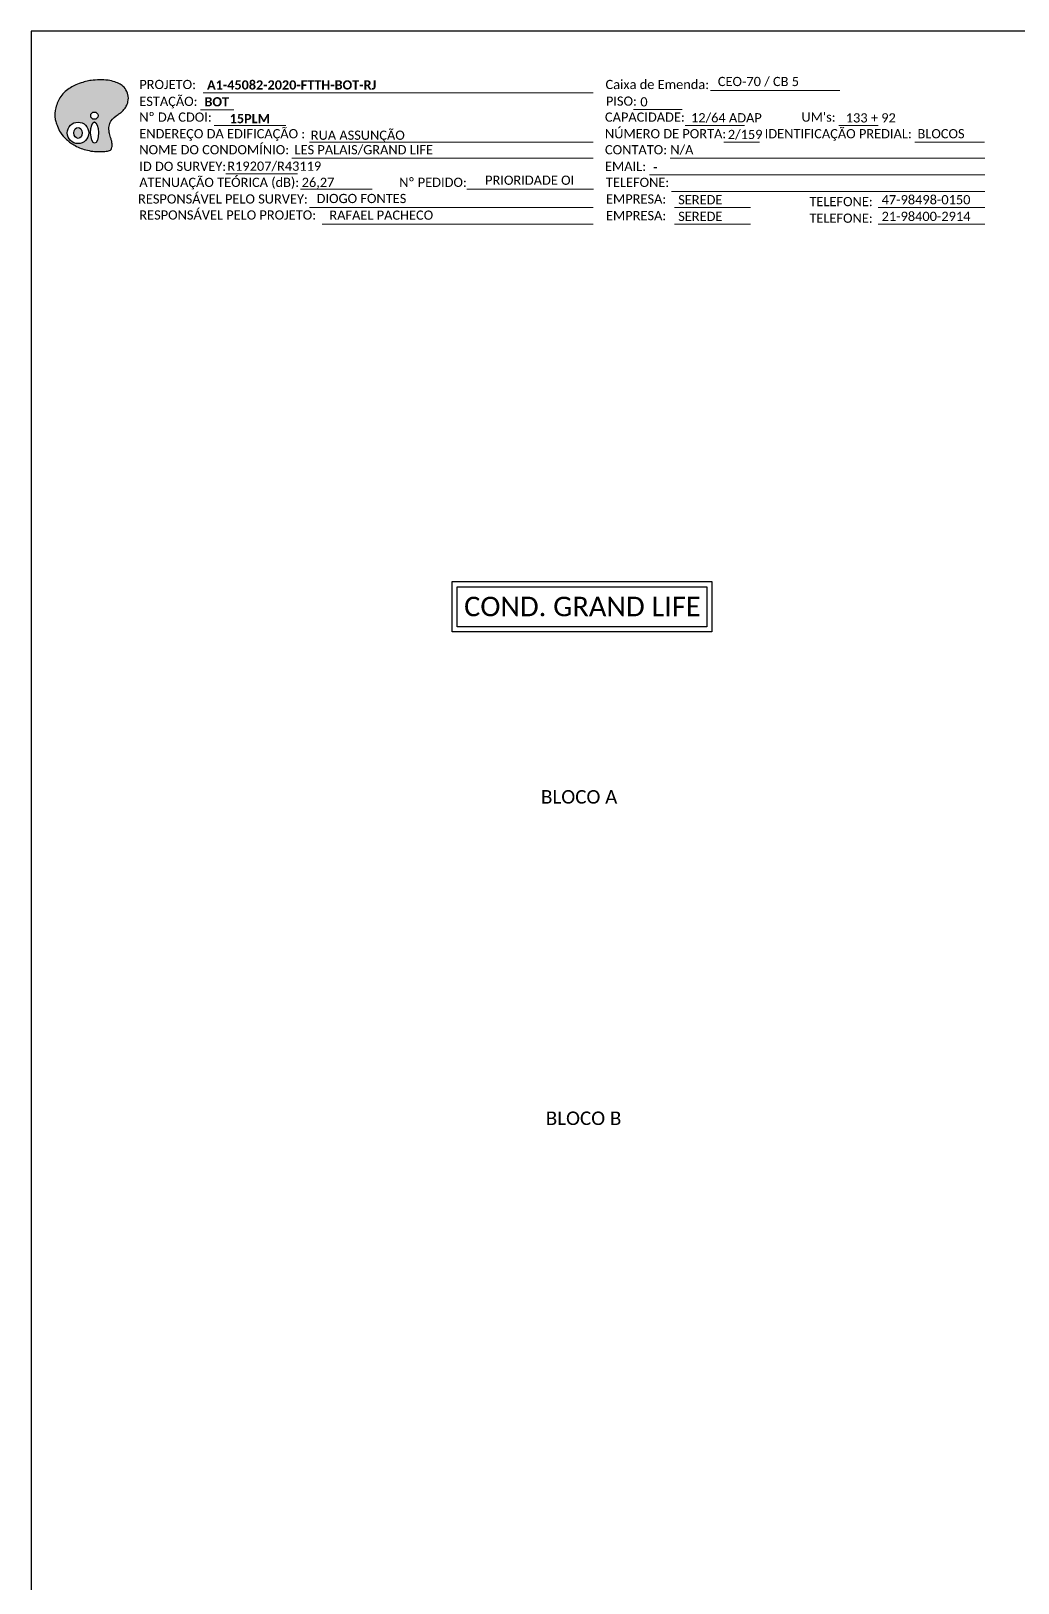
# Model space of a CAD drawing. Header units: inches. Extents: x 10034 to 13570, y 6729 to 9325.
# Drawn here: x 10933.3 to 11125.4, y 8285 to 8587 of the extents above; entities that cross this region are included whole.
import ezdxf
from ezdxf.enums import TextEntityAlignment as Align

# ---------------------------------------------------------------- set-up
doc = ezdxf.new("R2010")
doc.units = ezdxf.units.IN
doc.header["$MEASUREMENT"] = 0
doc.styles.add('WMF-Calibri0', font='CALIBRI.TTF')
doc.styles.add('WMF-Calibri1', font='CALIBRIB.TTF')

# ---------------------------------------------------------------- blocks, each defined once
blk = doc.blocks.new('OI')
h = blk.add_hatch(color=40)
edge = h.paths.add_edge_path()
edge.add_spline(control_points=[(4.35, -0.67), (3.92, -0.99), (3.26, -1.5), (2.81, -2.59), (2.9, -3.5), (3.06, -4.27), (3.31, -4.85), (3.37, -5.39), (3.4, -5.88), (3.2, -6.4), (2.54, -6.61), (1.65, -6.63), (0.55, -6.67), (-0.56, -6.42), (-1.61, -6.14), (-2.77, -5.61), (-3.92, -4.77), (-4.89, -3.7), (-5.34, -2.65), (-5.6, -1.94), (-5.85, -0.96), (-5.71, 0.47), (-5.1, 2.02), (-4.14, 3.02), (-3.3, 3.61), (-2.37, 4.16), (-1.36, 4.44), (-0.56, 4.7), (0.79, 4.85), (2.24, 4.97), (3.79, 4.57), (4.67, 4.21), (5.44, 3.65), (5.76, 2.99), (6.03, 2.21), (6.01, 1.46), (5.72, 0.64), (5.31, 0.08), (4.88, -0.38), (4.51, -0.55), (4.35, -0.67)], knot_values=[0, 0, 0, 0, 1.60434, 2.417191, 3.427595, 4.282808, 4.776746, 5.304182, 5.888771, 6.258406, 6.858137, 7.79129, 8.986195, 10.124242, 11.187857, 12.242908, 13.953784, 15.414161, 16.515391, 17.349188, 17.675853, 19.552021, 21.515531, 22.568638, 23.63245, 24.621084, 25.782718, 26.745347, 27.142653, 29.870543, 31.004649, 31.921532, 32.709589, 33.801391, 34.042471, 35.192333, 35.971461, 36.628871, 37.254359, 37.836911, 37.836911, 37.836911, 37.836911], degree=3, periodic=0)
h.paths.add_polyline_path([(1.13, -0.87, -1), (-0.04, -0.87, -1)], flags=16)
edge = h.paths.add_edge_path(flags=16)
edge.add_ellipse((0.56, -3.59), major_axis=(-0.02, 1.71), ratio=0.361305, start_angle=0, end_angle=360)
h.paths.add_polyline_path([(-0.36, -3.62, -1), (-3.8, -3.62, -1)], flags=16)
edge = h.paths.add_edge_path(flags=0)
edge.add_ellipse((-2.08, -3.62), major_axis=(0, 0.885), ratio=0.758294, start_angle=0, end_angle=360)
at = {"color": 40}
for centre, radius in [((-2.08, -3.62), 1.72), ((0.54, -0.87), 0.587)]:
    blk.add_circle(centre, radius, dxfattribs=at)
blk.add_ellipse((0.56, -3.59), major_axis=(-0.02, 1.71), ratio=0.361305, dxfattribs=at)
blk.add_ellipse((-2.08, -3.62), major_axis=(0, 0.885), ratio=0.758294, start_param=-3.141592653589792, end_param=3.141592653589792, dxfattribs=at)
at = {"color": 40, "start_tangent": (-0.800898, -0.598801), "end_tangent": (-0.800898, -0.598801)}
blk.add_spline([(4.35, -0.67), (3.2, -1.78), (2.9, -2.54), (2.92, -3.55), (3.12, -4.38), (3.28, -4.85), (3.37, -5.37), (3.35, -5.95), (3.2, -6.29), (2.66, -6.55), (1.73, -6.63), (0.54, -6.62), (-0.58, -6.41), (-1.6, -6.11), (-2.56, -5.67), (-3.95, -4.67), (-4.89, -3.56), (-5.37, -2.56), (-5.64, -1.78), (-5.72, -1.46), (-5.63, 0.42), (-4.84, 2.22), (-4.13, 2.99), (-3.27, 3.62), (-2.4, 4.09), (-1.3, 4.47), (-0.37, 4.72), (0.02, 4.77), (2.75, 4.8), (3.85, 4.53), (4.69, 4.16), (5.31, 3.68), (5.85, 2.73), (5.93, 2.5), (5.94, 1.35), (5.67, 0.62), (5.29, 0.08), (4.84, -0.36), (4.35, -0.67)], degree=3, dxfattribs=at)

msp = doc.modelspace()

# ---------------------------------------------------------------- linework, layer by layer
msp.add_lwpolyline([(10933.35, 7993.05), (11771.91, 7993.05), (11771.91, 8587.05), (10933.35, 8587.05), (10933.35, 7993.05)])
at = {"color": 7, "lineweight": 0}
for points in [[(10966.82, 8575), (11042.79, 8575)], [(11065.63, 8575.49), (11090.76, 8575.49)], [(10966.3, 8571.73), (10972.85, 8571.73)], [(11050.59, 8571.77), (11060.07, 8571.77)], [(10968.96, 8568.66), (10982.91, 8568.66)], [(11060.64, 8568.66), (11072.25, 8568.66)], [(11090.58, 8568.66), (11098.24, 8568.66)], [(10987.53, 8565.42), (11042.79, 8565.42)], [(11068.22, 8565.42), (11075.16, 8565.42)], [(11105.39, 8565.42), (11118.95, 8565.42)], [(10984.12, 8562.31), (11042.79, 8562.31)], [(11057.75, 8562.31), (11118.98, 8562.31)], [(10971.28, 8559.24), (10985.23, 8559.24)], [(11053.71, 8559.07), (11118.98, 8559.07)], [(10985.82, 8556.27), (10999.76, 8556.27)], [(11018.15, 8556.28), (11042.64, 8556.28)], [(11018.65, 8556.28), (11042.8, 8556.28)], [(11058, 8555.83), (11118.98, 8555.83)], [(10987.53, 8552.72), (11042.79, 8552.72)], [(11058.61, 8552.72), (11073.4, 8552.72)], [(11098.21, 8552.72), (11118.98, 8552.72)], [(10990.02, 8549.48), (11042.79, 8549.48)], [(11058.61, 8549.48), (11073.4, 8549.48)], [(11098.21, 8549.48), (11118.98, 8549.48)]]:
    msp.add_lwpolyline(points, dxfattribs=at)
for points in [[(11015.29, 8479.9), (11065.87, 8479.9), (11065.87, 8470.12), (11015.29, 8470.12)], [(11016.29, 8478.9), (11064.87, 8478.9), (11064.87, 8471.12), (11016.29, 8471.12)]]:
    msp.add_lwpolyline(points, close=True)

# ---------------------------------------------------------------- block references
at = {"color": 7, "xscale": 1.213923925163966, "yscale": 1.213923925163726, "zscale": 1.213923925163967, "rotation": 0.1532896023734424}
msp.add_blockref('OI', (10945.01, 8571.63), dxfattribs=at)

# ---------------------------------------------------------------- texts
at = {"color": 7, "lineweight": 0, "style": 'WMF-Calibri0'}
for s, height, p in [('PROJETO:', 1.793, (10954.42, 8575.75)), ('Caixa de Emenda:', 1.7927, (11045.17, 8575.75)), ('ESTAÇÃO:', 1.793, (10954.42, 8572.47)), ('PISO:', 1.793, (11045.24, 8572.51)), ('Nº DA CDOI:', 1.7927, (10954.42, 8569.4)), ('CAPACIDADE:', 1.7927, (11045.06, 8569.4)), ('NÚMERO DE PORTA:', 1.7927, (11045.06, 8566.17)), ("UM's:", 1.793, (11083.31, 8569.4)), ('ENDEREÇO DA EDIFICAÇÃO :', 1.7927, (10954.42, 8566.17)), ('IDENTIFICAÇÃO PREDIAL:', 1.7927, (11076.15, 8566.17)), ('BLOCOS', 1.793, (11105.89, 8566.17)), ('NOME DO CONDOMÍNIO:', 1.7927, (10954.42, 8563.05)), ('LES PALAIS/GRAND LIFE', 1.7927, (10984.63, 8563.05)), ('CONTATO: N/A', 1.7927, (11045.06, 8563.05)), ('ID DO SURVEY:', 1.7927, (10954.42, 8559.82)), ('EMAIL:', 1.793, (11045.06, 8559.82)), ('ATENUAÇÃO TEÓRICA (dB):', 1.7927, (10954.42, 8556.7)), ('26,27', 1.793, (10986.03, 8556.7)), ('Nº PEDIDO:', 1.793, (11005, 8556.71)), ('TELEFONE:', 1.793, (11045.25, 8556.7)), ('RESPONSÁVEL PELO SURVEY:', 1.7927, (10954.18, 8553.47)), ('EMPRESA:', 1.793, (11045.25, 8553.47)), ('TELEFONE:', 1.793, (11084.85, 8552.96)), ('RESPONSÁVEL PELO PROJETO:', 1.7927, (10954.42, 8550.35)), ('EMPRESA:', 1.793, (11045.25, 8550.23)), ('TELEFONE:', 1.793, (11084.85, 8549.73)), ('COND. GRAND LIFE', 3.7902, (11017.65, 8473.16))]:
    msp.add_text(s, height=height, dxfattribs=at).set_placement(p)
at = {"color": 7, "linetype": 'Continuous'}
for s, height, style, p in [('A1-45082-2020-FTTH-BOT-RJ', 1.7927, 'WMF-Calibri1', (10967.61, 8575.66)), ('CEO-70 / CB 5', 1.7927, 'WMF-Calibri0', (11067.03, 8576.33)), ('BOT', 1.793, 'WMF-Calibri1', (10967.1, 8572.38)), ('0', 1.79, 'WMF-Calibri0', (11051.94, 8572.37)), ('12/64 ADAP', 1.793, 'WMF-Calibri0', (11061.81, 8569.27)), ('133 + 92', 1.793, 'WMF-Calibri0', (11091.93, 8569.25)), ('RUA ASSUNÇÃO', 1.7927, 'WMF-Calibri0', (10987.8, 8565.88)), ('2/159', 1.793, 'WMF-Calibri0', (11068.97, 8566.02)), ('R19207/R43119', 1.7927, 'WMF-Calibri0', (10971.55, 8559.85)), ('-', 1.79, 'WMF-Calibri0', (11054.41, 8559.67)), ('DIOGO FONTES', 1.7927, 'WMF-Calibri0', (10988.93, 8553.56)), ('SEREDE', 1.793, 'WMF-Calibri0', (11059.31, 8553.32)), ('47-98498-0150', 1.7927, 'WMF-Calibri0', (11098.91, 8553.32)), ('RAFAEL PACHECO', 1.7927, 'WMF-Calibri0', (10991.42, 8550.32)), ('SEREDE', 1.793, 'WMF-Calibri0', (11059.31, 8550.08)), ('21-98400-2914', 1.7927, 'WMF-Calibri0', (11098.91, 8550.08))]:
    msp.add_text(s, height=height, dxfattribs=dict(at, style=style)).set_placement(p)
at = {"color": 7, "linetype": 'Continuous', "style": 'WMF-Calibri1'}
msp.add_text('15PLM', height=1.793, dxfattribs=at).set_placement((10975.94, 8569.11), align=Align.CENTER)
at = {"color": 7, "style": 'WMF-Calibri0'}
msp.add_text('PRIORIDADE OI', height=1.7927, dxfattribs=at).set_placement((11021.73, 8557.12))
at = {"style": 'WMF-Calibri0'}
for s, p in [('BLOCO A', (11032.61, 8436.69)), (' BLOCO B', (11032.61, 8374.14))]:
    msp.add_text(s, height=2.628, dxfattribs=at).set_placement(p)

doc.saveas('drawing.dxf')
